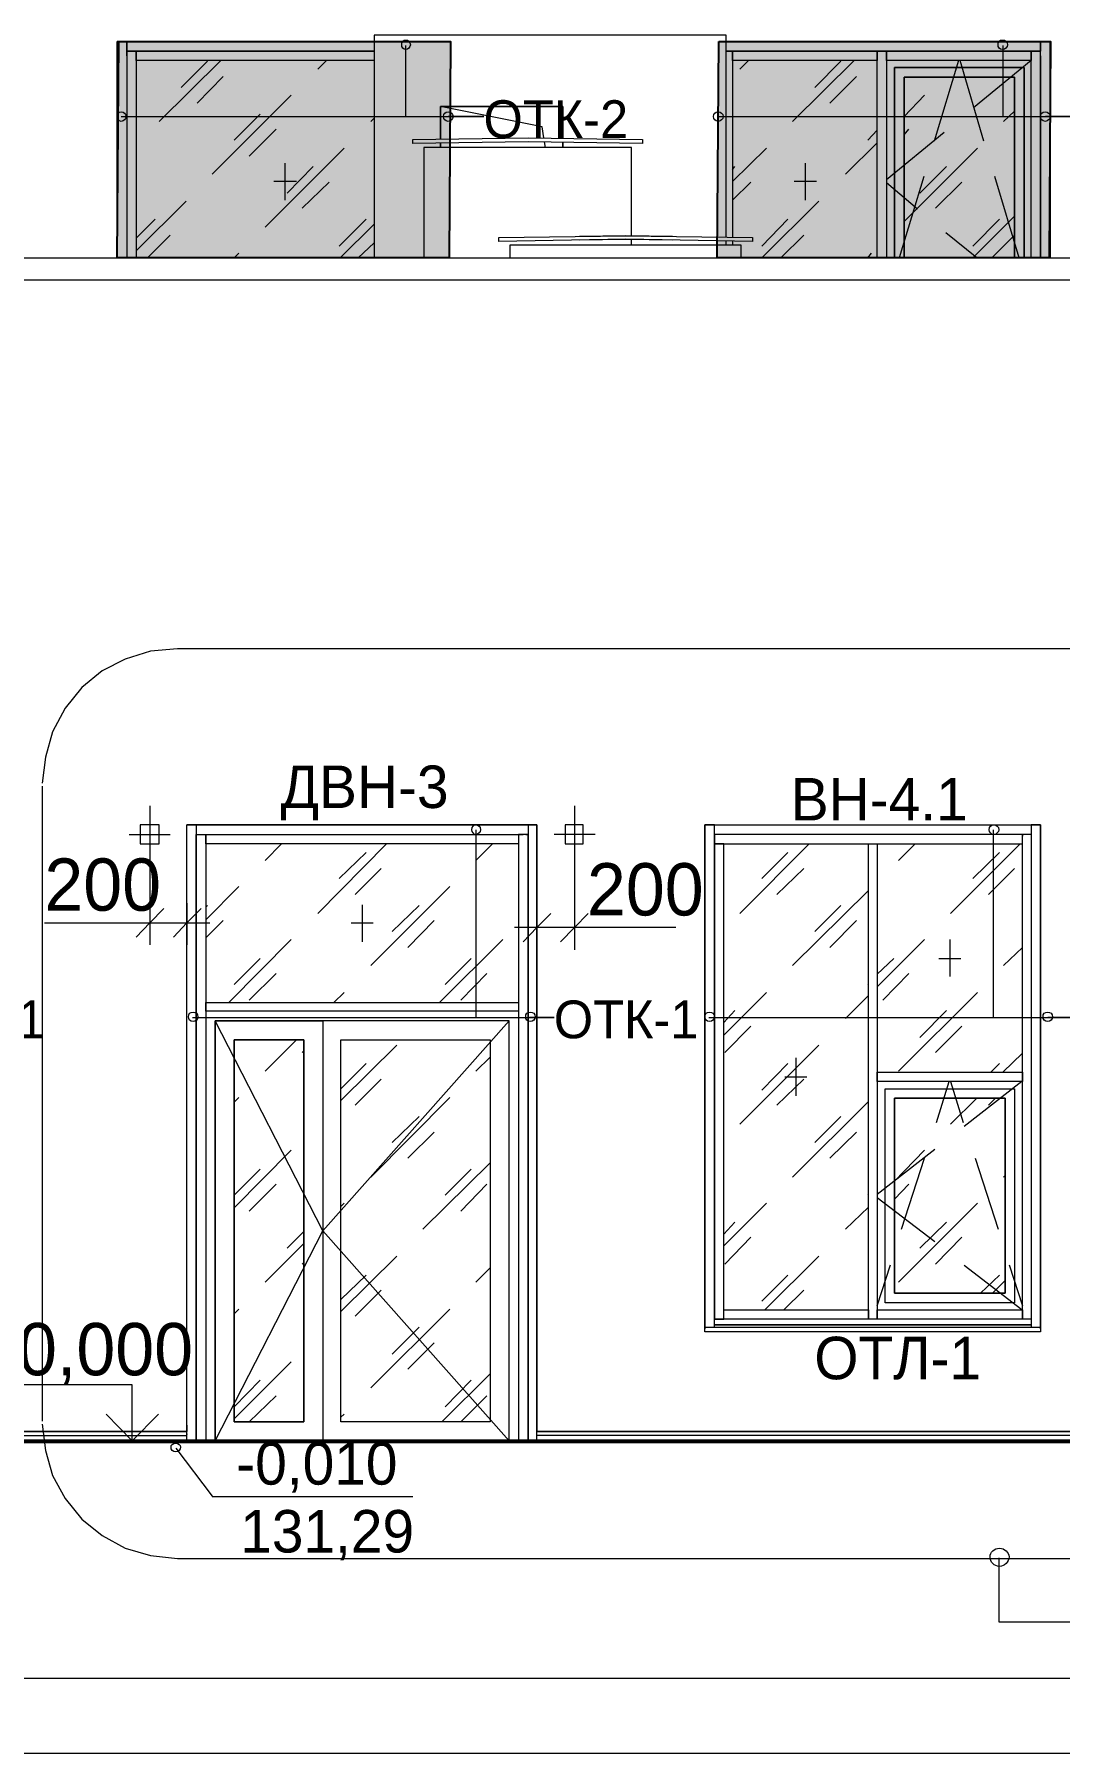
# Model space of a CAD drawing. Header units: millimetres. Extents: x 2294 to 908349, y -83289 to 219220.
# Drawn here: x 380360 to 385854, y 91641 to 100856 of the extents above; entities that cross this region are included whole.
import ezdxf

# ---------------------------------------------------------------- set-up
doc = ezdxf.new("R2010")
doc.units = ezdxf.units.MM
doc.layers.add('PDF _Геометрия', color=7, linetype='Continuous')
doc.layers.add('PDF _Текст', color=7, linetype='Continuous')

msp = doc.modelspace()

# ---------------------------------------------------------------- hatches: boundary and pattern name
at = {"transparency": 33554551}
h = msp.add_hatch(color=3, dxfattribs=at)
h.dxf.hatch_style = 1
h.paths.add_polyline_path([(380811.9911894957, 100817.8581911055), (382590.8267789001, 100817.8581911055), (382583.2910342321, 99657.99982960429), (380804.4554448277, 99657.99982960429)])
h = msp.add_hatch(color=3, dxfattribs=at)
h.dxf.hatch_style = 1
h.paths.add_polyline_path([(384027.3397435828, 100817.8581911055), (385806.1753329872, 100817.8581911055), (385798.6395883192, 99657.99982960429), (384019.8039989148, 99657.99982960429)])

# ---------------------------------------------------------------- linework, layer by layer
for points in [[(380811.9911894957, 100817.8581911055), (382590.8267789001, 100817.8581911055), (382583.2910342321, 99657.99982960429), (380804.4554448277, 99657.99982960429)], [(384027.3397435828, 100817.8581911055), (385806.1753329872, 100817.8581911055), (385798.6395883192, 99657.99982960429), (384019.8039989148, 99657.99982960429)]]:
    msp.add_lwpolyline(points, close=True)
at = {"layer": 'PDF _Геометрия', "lineweight": 9}
for points in [[(381176.9646996148, 93367.67309533805), (328716.6556701604, 93367.67309533805), (340823.2064507827, 93367.67309533805), (328716.6556701604, 93367.67309533805), (340823.2064507827, 93367.67309533805), (340823.2064507827, 107116.651044799), (340823.2064507827, 93316.87637877557)], [(381176.9646996148, 93401.53757304605), (381176.9646996148, 93367.67309533805), (365391.8850279581, 93367.67309533805), (381176.9646996148, 93367.67309533805), (381176.9646996148, 96618.66295530926), (383052.2101526968, 96618.66295530926), (383052.2101526968, 93367.67309533805), (391683.4189085327, 93367.67309533805), (392771.3152549025, 93367.67309533805), (392771.3152549025, 96618.66295530926), (394172.4580200743, 96618.66295530926), (394172.4580200743, 93367.67309533805), (395421.2106355559, 93367.67309533805), (395421.2106355559, 96076.83131198026), (396720.7599676009, 96076.83131198026), (396720.7599676009, 93367.67309533805), (406152.0170092881, 93367.67309533805), (406152.0170092881, 96618.66295530926), (409999.8682888635, 96618.66295530926), (409999.8682888635, 93367.67309533805), (418228.936371915, 93367.67309533805), (418250.1016704831, 93367.67309533805), (418250.1016704831, 107116.651044799)], [(384068.1444839388, 99768.05938215647), (384068.1444839388, 100851.7226688126), (382180.1998517141, 100851.7226688126), (382180.1998517141, 99657.99982960429)], [(382180.1998517141, 100716.2647579815), (380906.0488779508, 100716.2647579815), (380906.0488779508, 100767.0614745431), (382180.1998517141, 100767.0614745431), (380880.6505196709, 100767.0614745431), (380855.2521613892, 100767.0614745431), (380906.0488779508, 100767.0614745431), (380906.0488779508, 100741.6631162623), (380906.0488779508, 99657.99982960429)], [(380855.2521613892, 100741.6631162623), (380855.2521613892, 99657.99982960429)], [(380855.2521613892, 100741.6631162623), (380855.2521613892, 99657.99982960429)], [(382349.5222402569, 100796.6928925375), (382349.5222402569, 100415.7175183222), (382768.5951518938, 100415.7175183222), (382578.1074647866, 100415.7175183222)], [(385752.9022499137, 100741.6631162623), (385752.9022499137, 99657.99982960429), (385752.9022499137, 100741.6631162623), (385752.9022499137, 100817.8581911055), (385803.6989664752, 100817.8581911055), (384068.1444839388, 100817.8581911055), (384902.057247499, 100817.8581911055), (385752.9022499137, 100817.8581911055), (385752.9022499137, 100767.0614745431), (384902.057247499, 100767.0614745431), (384068.1444839388, 100767.0614745431), (384102.0089616477, 100767.0614745431), (384102.0089616477, 100741.6631162623), (384102.0089616477, 99768.05938215647)], [(384876.6588892192, 99657.99982960429), (384876.6588892192, 100741.6631162623), (384876.6588892192, 100767.0614745431), (384927.4556057807, 100767.0614745431), (384927.4556057807, 100741.6631162623), (384927.4556057807, 99657.99982960429)], [(385549.7153836656, 100796.6928925375), (385549.7153836656, 100415.7175183222), (385968.7882953025, 100415.7175183222), (385778.3006081954, 100415.7175183222)], [(385702.1055333521, 99657.99982960429), (385702.1055333521, 100741.6631162623), (385702.1055333521, 100767.0614745431), (385752.9022499137, 100767.0614745431)], [(381028.8076096438, 100390.3191600414), (381358.9862672966, 100716.2647579815)], [(381147.3332816213, 100572.3407277213), (381287.024252167, 100712.031698267)], [(381879.6526120584, 100669.7011011327), (381926.2162689045, 100716.2647579815)], [(384140.1064990684, 100669.7011011327), (384186.6701559164, 100716.2647579815)], [(384423.7214998733, 100390.3191600414), (384753.9001575261, 100716.2647579815)], [(384542.2471718509, 100572.3407277213), (384681.9381423965, 100712.031698267)], [(385312.6640397087, 100716.2647579815), (385181.4391885903, 100284.4926672038)], [(385448.1219505426, 100284.4926672038), (385321.1301591359, 100716.2647579815)], [(385702.1055333521, 100716.2647579815), (385393.0921742637, 100462.281175171)], [(381231.9944758918, 100487.6795334518), (381371.6854464374, 100631.603563711)], [(384622.6753064077, 100487.6795334518), (384766.599336667, 100631.603563711)], [(381312.4226104468, 100106.7041592365), (381735.7285817973, 100530.010130587)], [(383090.3076901194, 100301.4249060573), (383081.8415706903, 100360.687742047), (382535.7768676486, 100470.7472945973)], [(385020.5829194766, 100415.7175183222), (385130.6424720287, 100530.010130587)], [(380825.6207433958, 100415.7175183222), (382768.5951518938, 100415.7175183222)], [(381430.9482824244, 100288.7257269174), (381570.63925297, 100428.416697463)], [(382163.2676128615, 100390.3191600414), (382180.1998517141, 100407.2513988949)], [(384025.8138868045, 100415.7175183222), (385968.7882953025, 100415.7175183222)], [(385553.9484433793, 100390.3191600414), (385613.211279368, 100445.3489363166)], [(381511.3764169831, 100204.0645326469), (381655.3004472405, 100347.9885629062)], [(383098.7738095466, 100250.6281894958), (383094.5407498311, 100280.2596074902)], [(384707.3365006763, 100106.7041592365), (384876.6588892192, 100276.0265477765)], [(384825.8621726576, 100288.7257269174), (384876.6588892192, 100343.7555031925)], [(385236.4689648654, 100331.0563240517), (384927.4556057807, 100077.0727412412)], [(385020.5829194766, 100318.3571449108), (385045.9812777583, 100347.9885629062)], [(381596.0376112517, 99823.08915843163), (382019.3435826041, 100246.3951297821)], [(383560.1773183178, 99776.5255015837), (383560.1773183178, 100250.6281894958), (382446.8826136664, 100250.6281894958), (382446.8826136664, 99657.99982960429)], [(384102.0089616477, 100068.6066218149), (384284.0305293277, 100246.3951297821)], [(385020.5829194766, 99852.72057642601), (385414.2574728336, 100246.3951297821)], [(381701.8641040903, 100165.9669952253), (381701.8641040903, 99967.01318869088)], [(381714.5632832311, 100005.1107261125), (381854.2542537767, 100149.0347563718)], [(384102.0089616477, 100132.1025175173), (384114.7081407886, 100149.0347563718)], [(384491.4504552875, 100165.9669952253), (384491.4504552875, 99967.01318869088)], [(385126.4094123133, 100094.0049800957), (384995.1845611967, 99657.99982960429)], [(385105.2441137489, 100005.1107261125), (385249.1681440063, 100149.0347563718)], [(385638.6096376497, 99657.99982960429), (385507.3847865295, 100094.0049800957)], [(381765.3599997927, 100068.6066218149), (381642.6012681015, 100068.6066218149)], [(381794.9914177861, 99924.68259155564), (381938.9154480454, 100064.3735621013)], [(384102.0089616477, 99967.01318869088), (384199.3693350554, 100064.3735621013)], [(384550.7132912781, 100068.6066218149), (384432.1876193006, 100068.6066218149)], [(385092.544934608, 99920.44953184202), (384927.4556057807, 100060.1405023877)], [(385189.9053080156, 99924.68259155564), (385329.5962785613, 100064.3735621013)], [(380906.0488779508, 99696.09736702591), (381172.7316399012, 99962.78012897726)], [(384258.632171046, 99657.99982960429), (384563.412470419, 99962.78012897726)], [(380906.0488779508, 99763.82632244285), (381007.6423110757, 99865.41975556687)], [(381993.9452243224, 99721.49572530761), (382137.8692545816, 99865.41975556687)], [(381998.178284036, 99657.99982960429), (382180.1998517141, 99840.0213972861)], [(384258.632171046, 99721.49572530761), (384398.3231415916, 99865.41975556687)], [(385388.8591145519, 99657.99982960429), (385613.211279368, 99882.3519944204)], [(385388.8591145519, 99721.49572530761), (385532.7831448093, 99865.41975556687)], [(380965.3117139414, 99657.99982960429), (381088.0704456307, 99780.75856129639)], [(382095.5386574473, 99657.99982960429), (382180.1998517141, 99738.42796416208)], [(383280.7953772265, 99755.36020301562), (383530.5459003244, 99759.5932627283), (382849.0232864488, 99746.89408358838), (382849.0232864488, 99768.05938215647), (383530.5459003244, 99776.5255015837), (383280.7953772265, 99772.29244186915)], [(384148.5726184938, 99657.99982960429), (384148.5726184938, 99725.72878502123), (382908.2861224394, 99725.72878502123), (382908.2861224394, 99657.99982960429)], [(383780.2964234184, 99772.29244186915), (383530.5459003244, 99776.5255015837), (384207.8354544844, 99768.05938215647), (384207.8354544844, 99746.89408358838), (383530.5459003244, 99759.5932627283), (383780.2964234184, 99755.36020301562)], [(383560.1773183178, 99725.72878502123), (383560.1773183178, 99755.36020301562)], [(384068.1444839388, 99725.72878502123), (384068.1444839388, 99751.127143302)], [(384102.0089616477, 99746.89408358838), (384102.0089616477, 99725.72878502123)], [(384360.2256041709, 99657.99982960429), (384482.9843358621, 99780.75856129639)], [(385410.02441312, 99657.99982960429), (385244.9350842945, 99793.45774043724)], [(385490.452547675, 99657.99982960429), (385613.211279368, 99780.75856129639)], [(381430.9482824244, 99657.99982960429), (381456.3466407061, 99683.39818788599)], [(384825.8621726576, 99657.99982960429), (384847.027471222, 99683.39818788599)], [(398727.2302718014, 96843.01512012538), (398710.2980329487, 96982.70609067101), (398672.2004955281, 97118.1640015021), (398604.471540112, 97245.15579290781), (398515.577286128, 97355.21534545906), (398405.5177335758, 97444.10959944222), (398282.7590018846, 97507.60549514461), (398147.3010910545, 97549.93609227985), (398003.3770607933, 97562.63527141977), (381126.1679830514, 97562.63527141977), (380982.243952794, 97549.93609227985), (380846.7860419601, 97507.60549514461), (380724.0273102708, 97444.10959944222), (380613.9677577186, 97355.21534545906), (380525.0735037364, 97245.15579290781), (380457.3445483204, 97118.1640015021), (380419.2470108997, 96982.70609067101), (380402.3147720434, 96843.01512012538)], [(380402.3147720434, 96826.08288127091), (380402.3147720434, 93422.7028716132)], [(380978.0108930822, 96720.25638843328), (380978.0108930822, 96419.70914877392), (380978.0108930822, 96093.76355083473), (380978.0108930822, 95975.23787885625)], [(383255.3970189448, 96720.25638843328), (383255.3970189448, 96419.70914877392), (383255.3970189448, 96068.36519255396), (383255.3970189448, 95949.83952057548)], [(383052.2101526968, 96618.66295530926), (383005.6464958489, 96618.66295530926), (383005.6464958489, 96542.46788046602), (383005.6464958489, 95640.82616148982), (383005.6464958489, 96567.86623874679), (382954.8497792855, 96567.86623874679), (382954.8497792855, 95640.82616148982), (382954.8497792855, 93316.87637877557), (383005.6464958489, 93316.87637877557), (383052.2101526968, 93316.87637877557), (383052.2101526968, 95640.82616148982), (383052.2101526968, 96542.46788046602), (383052.2101526968, 96618.66295530926), (381176.9646996148, 96618.66295530926), (381227.7614161763, 96618.66295530926), (381227.7614161763, 96542.46788046602), (381227.7614161763, 95640.82616148982), (381227.7614161763, 93316.87637877557), (381227.7614161763, 95640.82616148982), (381227.7614161763, 96567.86623874679), (381278.5581327379, 96567.86623874679), (381278.5581327379, 95640.82616148982), (381278.5581327379, 93316.87637877557), (381227.7614161763, 93316.87637877557), (381176.9646996148, 93316.87637877557), (381176.9646996148, 95640.82616148982), (381176.9646996148, 96542.46788046602), (381176.9646996148, 96618.66295530926)], [(382980.2481375672, 96618.66295530926), (381253.159774458, 96618.66295530926), (381227.7614161763, 96618.66295530926), (381227.7614161763, 96567.86623874679), (381253.159774458, 96567.86623874679), (382980.2481375672, 96567.86623874679)], [(382726.2645547576, 96593.2645970285), (382726.2645547576, 95585.79638521466), (383145.3374663945, 95585.79638521466), (383014.1126152761, 95585.79638521466)], [(384004.6485882364, 93926.43697752059), (384004.6485882364, 93994.1659329366), (384004.6485882364, 95268.31690670177), (384004.6485882364, 93968.76757465582), (384055.445304798, 93968.76757465582), (384055.445304798, 95268.31690670177), (384055.445304798, 96517.06952218525), (384004.6485882364, 96517.06952218525), (384004.6485882364, 95268.31690670177), (384004.6485882364, 96542.46788046602), (384004.6485882364, 96618.66295530926), (383953.851871673, 96618.66295530926), (383953.851871673, 96542.46788046602), (383953.851871673, 95268.31690670177), (383953.851871673, 93994.1659329366), (383953.851871673, 93917.97085809335), (383953.851871673, 96618.66295530926), (385752.9022499137, 96618.66295530926), (385752.9022499137, 93917.97085809335), (385752.9022499137, 93994.1659329366), (385752.9022499137, 95268.31690670177), (385752.9022499137, 96542.46788046602), (385752.9022499137, 96618.66295530926), (385702.1055333521, 96618.66295530926), (385702.1055333521, 96542.46788046602), (385702.1055333521, 95268.31690670177), (385702.1055333521, 93968.76757465582), (385655.5418765023, 93968.76757465582), (385655.5418765023, 95268.31690670177), (385655.5418765023, 96542.46788046602)], [(385498.9186671041, 96593.2645970285), (385498.9186671041, 95585.79638521466), (385922.2246384528, 95585.79638521466), (385790.9997873362, 95585.79638521466)], [(380867.9513405301, 96567.86623874679), (381088.0704456307, 96567.86623874679)], [(381596.0376112517, 96428.17526820116), (381684.9318652339, 96517.06952218525)], [(381879.6526120584, 96144.5602673972), (382247.9288071319, 96517.06952218525)], [(382726.2645547576, 96428.17526820116), (382815.1588087399, 96517.06952218525)], [(382992.947316708, 96567.86623874679), (383005.6464958489, 96567.86623874679)], [(383365.456571497, 96567.86623874679), (383145.3374663945, 96567.86623874679)], [(384140.1064990684, 96144.5602673972), (384512.6157538556, 96517.06952218525)], [(384990.9515014831, 96428.17526820116), (385079.8457554672, 96517.06952218525)], [(385270.3334425744, 96144.5602673972), (385642.8426973615, 96517.06952218525)], [(385655.5418765023, 96567.86623874679), (385655.5418765023, 96559.40011931956)], [(385702.1055333521, 96542.46788046602), (385702.1055333521, 95268.31690670177), (385702.1055333521, 93994.1659329366), (385702.1055333521, 93926.43697752059)], [(381993.9452243224, 96330.81489479076), (382137.8692545816, 96470.5058653364)], [(384258.632171046, 96330.81489479076), (384398.3231415916, 96470.5058653364)], [(385388.8591145519, 96330.81489479076), (385532.7831448093, 96470.5058653364)], [(382078.606418591, 96246.15370052122), (382218.2973891366, 96385.84467106685)], [(384339.060305601, 96246.15370052122), (384482.9843358621, 96385.84467106685)], [(385473.5203088224, 96246.15370052122), (385613.211279368, 96385.84467106685)], [(381278.5581327379, 96110.69578968827), (381456.3466407061, 96288.48429765552)], [(382163.2676128615, 95865.17832630593), (382586.573584212, 96288.48429765552)], [(384423.7214998733, 95865.17832630593), (384830.0952323694, 96267.31899908837)], [(381176.9646996148, 96199.59004367236), (381176.9646996148, 96093.76355083473), (381176.9646996148, 95975.23787885625)], [(381278.5581327379, 96178.42474510428), (381287.024252167, 96186.89086453151)], [(382116.7039560117, 96191.12392424513), (382116.7039560117, 95992.17011771072)], [(382277.5602251273, 96047.19989398587), (382421.4842553847, 96186.89086453151)], [(383052.2101526968, 95962.5386997154), (383052.2101526968, 96068.36519255396), (383052.2101526968, 96186.89086453151)], [(384542.2471718509, 96047.19989398587), (384681.9381423965, 96186.89086453151)], [(380415.0139511842, 96093.76355083473), (380889.1166390982, 96093.76355083473), (381079.6043262053, 96093.76355083473)], [(380859.485221101, 96093.76355083473), (381299.7234313078, 96093.76355083473)], [(381278.5581327379, 96013.33541627787), (381371.6854464374, 96106.46272997558)], [(382057.4411200248, 96093.76355083473), (382175.9667920023, 96093.76355083473)], [(382362.2214193977, 95962.5386997154), (382501.9123899434, 96106.46272997558)], [(383373.9226909224, 96068.36519255396), (382933.6844807211, 96068.36519255396)], [(383797.2286622748, 96068.36519255396), (383323.1259743609, 96068.36519255396), (383153.8035858218, 96068.36519255396)], [(384622.6753064077, 95962.5386997154), (384766.599336667, 96106.46272997558)], [(381401.3168644309, 95666.22451977059), (381735.7285817973, 96004.86929685157)], [(382531.5438079368, 95666.22451977059), (382870.1885850187, 96004.86929685157)], [(384876.6588892192, 95750.88571404107), (385130.6424720287, 96004.86929685157)], [(385266.1003828589, 96004.86929685157), (385266.1003828589, 95805.91549031623)], [(385553.9484433793, 95865.17832630593), (385655.5418765023, 95962.5386997154)], [(381430.9482824244, 95763.58489318192), (381570.63925297, 95903.27586372755)], [(382561.1752259303, 95763.58489318192), (382700.8661964759, 95903.27586372755)], [(384876.6588892192, 95818.61466945708), (384965.5531432033, 95903.27586372755)], [(385206.837546872, 95903.27586372755), (385325.3632188495, 95903.27586372755)], [(381511.3764169831, 95678.92369891144), (381655.3004472405, 95822.84772916976)], [(382645.8364202008, 95678.92369891144), (382785.5273907464, 95822.84772916976)], [(384825.8621726576, 95763.58489318192), (384830.0952323694, 95767.8179528946)], [(384906.2903072126, 95678.92369891144), (385045.9812777583, 95822.84772916976)], [(381964.3138063252, 95666.22451977059), (382019.3435826041, 95721.25429604575)], [(384055.445304798, 95492.66907151695), (384284.0305293277, 95721.25429604575)], [(384707.3365006763, 95581.56332550012), (384830.0952323694, 95704.32205719221)], [(384990.9515014831, 95297.94832469616), (385414.2574728336, 95721.25429604575)], [(381206.5961176101, 95585.79638521466), (383145.3374663945, 95585.79638521466)], [(382904.0530627239, 95568.8641463602), (381905.0509703383, 94442.87026256789), (382904.0530627239, 93316.87637877557), (382904.0530627239, 95568.8641463602), (381329.3548493013, 95568.8641463602), (381329.3548493013, 93316.87637877557), (381329.3548493013, 95568.8641463602), (381905.0509703383, 95568.8641463602), (381905.0509703383, 93316.87637877557), (381329.3548493013, 93316.87637877557), (381905.0509703383, 94442.87026256789), (381329.3548493013, 95568.8641463602)], [(383975.017170243, 95585.79638521466), (385922.2246384528, 95585.79638521466)], [(384055.445304798, 95560.39802693296), (384114.7081407886, 95623.89392263629)], [(385105.2441137489, 95479.9698923761), (385249.1681440063, 95623.89392263629)], [(384059.6783645097, 95399.54175782017), (384199.3693350554, 95539.23272836581)], [(385189.9053080156, 95399.54175782017), (385329.5962785613, 95539.23272836581)], [(381596.0376112517, 95297.94832469616), (381765.3599997927, 95467.27071323618)], [(381794.9914177861, 95399.54175782017), (381803.4575372152, 95408.00787724741)], [(382002.4113437477, 95141.32511529606), (382302.9585834071, 95437.6392952418)], [(384140.1064990684, 95014.33332389127), (384563.412470419, 95437.6392952418)], [(385549.7153836656, 95293.71526498254), (385655.5418765023, 95395.30869810656)], [(382002.4113437477, 95204.82101099938), (382137.8692545816, 95340.27892183047)], [(382726.2645547576, 95297.94832469616), (382802.459629599, 95374.14339953847)], [(384258.632171046, 95196.35489157215), (384398.3231415916, 95340.27892183047)], [(384440.6537387259, 95369.91033982579), (384440.6537387259, 95166.72347357776)], [(385486.2194879632, 95293.71526498254), (385532.7831448093, 95340.27892183047)], [(382078.606418591, 95115.92675701529), (382218.2973891366, 95255.61772756092)], [(384339.060305601, 95115.92675701529), (384482.9843358621, 95255.61772756092)], [(384381.390902739, 95268.31690670177), (384499.9165747166, 95268.31690670177)], [(385194.1383677311, 95022.79944331758), (385261.8673231471, 95242.918548421)], [(385270.3334425744, 95242.918548421), (385338.0623979904, 95022.79944331758)], [(385651.3088167906, 95242.918548421), (385342.2954577021, 95001.63414475042)], [(381430.9482824244, 95132.85899586882), (381456.3466407061, 95158.25735415053)], [(382163.2676128615, 94730.71832308639), (382586.573584212, 95158.25735415053)], [(384423.7214998733, 94730.71832308639), (384830.0952323694, 95137.09205558244)], [(385270.3334425744, 95014.33332389127), (385410.02441312, 95154.02429443691)], [(385473.5203088224, 95115.92675701529), (385511.6178462449, 95154.02429443691)], [(382277.5602251273, 94916.97295048088), (382421.4842553847, 95056.66392102651)], [(384542.2471718509, 94916.97295048088), (384681.9381423965, 95056.66392102651)], [(382362.2214193977, 94832.3117562104), (382501.9123899434, 94972.00272675604)], [(384622.6753064077, 94832.3117562104), (384766.599336667, 94972.00272675604)], [(381430.9482824244, 94565.62899425905), (381735.7285817973, 94874.64235334564)], [(385185.6722483039, 94878.87541305926), (384876.6588892192, 94637.59100938961)], [(384969.786202915, 94709.55302451923), (385130.6424720287, 94874.64235334564)], [(385007.8837403357, 94451.33638199512), (385130.6424720287, 94832.3117562104)], [(385401.5582936928, 94832.3117562104), (385524.3170253858, 94451.33638199512)], [(381430.9482824244, 94633.35794967599), (381570.63925297, 94773.04892022163)], [(382442.6495539527, 94451.33638199512), (382802.459629599, 94806.9133979287)], [(382561.1752259303, 94633.35794967599), (382700.8661964759, 94773.04892022163)], [(381511.3764169831, 94548.69675540552), (381655.3004472405, 94692.62078566477)], [(382645.8364202008, 94548.69675540552), (382785.5273907464, 94692.62078566477)], [(384969.786202915, 94612.19265110791), (385045.9812777583, 94692.62078566477)], [(385553.9484433793, 94730.71832308639), (385562.4145628065, 94739.18444251362)], [(382002.4113437477, 94574.09511368629), (382019.3435826041, 94591.02735254075)], [(384055.445304798, 94362.44212801103), (384284.0305293277, 94591.02735254075)], [(384707.3365006763, 94451.33638199512), (384830.0952323694, 94569.8620539736)], [(384825.8621726576, 94633.35794967599), (384830.0952323694, 94637.59100938961)], [(385185.6722483039, 94383.60742657911), (384876.6588892192, 94620.65877053514)], [(384990.9515014831, 94167.72138119023), (385414.2574728336, 94591.02735254075)], [(384055.445304798, 94425.93802371342), (384114.7081407886, 94489.43391941674)], [(385105.2441137489, 94349.7429488711), (385249.1681440063, 94489.43391941674)], [(381596.0376112517, 94167.72138119023), (381803.4575372152, 94375.14130715188)], [(381714.5632832311, 94349.7429488711), (381803.4575372152, 94438.63720285427)], [(384059.6783645097, 94265.08175460156), (384199.3693350554, 94409.00578485988)], [(385189.9053080156, 94265.08175460156), (385329.5962785613, 94409.00578485988)], [(382002.4113437477, 94011.09817179106), (382302.9585834071, 94307.41235173587)], [(384275.5644098986, 94019.56429121736), (384563.412470419, 94307.41235173587)], [(381794.9914177861, 94265.08175460156), (381803.4575372152, 94273.54787402786)], [(382002.4113437477, 94074.59406749345), (382137.8692545816, 94205.81891861185)], [(382726.2645547576, 94167.72138119023), (382802.459629599, 94243.91645603348)], [(384258.632171046, 94066.12794806622), (384398.3231415916, 94205.81891861185)], [(384876.6588892192, 94040.72958978545), (384948.6209043469, 94260.84869488701)], [(385651.3088167906, 94019.56429121736), (385342.2954577021, 94256.61563517433)], [(385431.1897116862, 94108.45854520053), (385532.7831448093, 94205.81891861185)], [(385583.5798613727, 94260.84869488701), (385655.5418765023, 94040.72958978545)], [(382078.606418591, 93985.69981351029), (382218.2973891366, 94125.39078405593)], [(384377.1578430235, 94019.56429121736), (384482.9843358621, 94125.39078405593)], [(385494.6856073886, 94108.45854520053), (385562.4145628065, 94176.18750061747)], [(381430.9482824244, 93998.39899265021), (381456.3466407061, 94023.79735093098)], [(382163.2676128615, 93600.49137958046), (382586.573584212, 94023.79735093098)], [(382277.5602251273, 93782.51294726133), (382421.4842553847, 93926.43697752059)], [(385752.9022499137, 93930.6700372342), (385752.9022499137, 93926.43697752059), (385752.9022499137, 93901.03861923981), (383953.851871673, 93901.03861923981), (383953.851871673, 93926.43697752059), (383953.851871673, 93930.6700372342)], [(383953.851871673, 93926.43697752059), (385752.9022499137, 93926.43697752059)], [(385702.1055333521, 93968.76757465582), (384004.6485882364, 93968.76757465582)], [(385702.1055333521, 93939.13615666144), (384004.6485882364, 93939.13615666144), (385702.1055333521, 93939.13615666144)], [(385702.1055333521, 93939.13615666144), (384004.6485882364, 93939.13615666144)], [(382362.2214193977, 93702.08481270447), (382501.9123899434, 93841.77578325011)], [(383953.851871673, 93905.2716789525), (383953.851871673, 93909.50473866705)], [(385752.9022499137, 93909.50473866705), (385752.9022499137, 93905.2716789525)], [(381430.9482824244, 93435.40205075406), (381735.7285817973, 93740.1823501261)], [(381430.9482824244, 93498.89794645645), (381570.63925297, 93642.8219767157)], [(382544.2429870777, 93418.46981190052), (382802.459629599, 93676.6864544237)], [(382561.1752259303, 93498.89794645645), (382700.8661964759, 93642.8219767157)], [(381278.5581327379, 93316.87637877557), (381016.1084305029, 93316.87637877557), (380884.8835793827, 93316.87637877557), (380884.8835793827, 93617.42361843493), (380084.8352935296, 93617.42361843493)], [(381511.3764169831, 93418.46981190052), (381655.3004472405, 93558.16078244615)], [(382645.8364202008, 93418.46981190052), (382785.5273907464, 93558.16078244615)], [(382002.4113437477, 93443.86817018129), (382019.3435826041, 93460.80040903483)], [(328716.6556701604, 93346.50779676996), (381176.9646996148, 93346.50779676996), (381176.9646996148, 93367.67309533805), (365391.8850279581, 93367.67309533805), (365391.8850279581, 92588.79010805395), (365391.8850279581, 92470.26443607453)], [(380402.3147720434, 93405.77063275967), (380419.2470108997, 93266.07966221403), (380457.3445483204, 93130.62175138202), (380525.0735037364, 93007.86301969085), (380613.9677577186, 92897.80346713867), (380724.0273102708, 92808.90921315551), (380846.7860419601, 92741.1802577395), (380982.243952794, 92703.08272031788), (381126.1679830514, 92686.15048146341), (398003.3770607933, 92686.15048146341), (398147.3010910545, 92703.08272031788), (398282.7590018846, 92741.1802577395), (398405.5177335758, 92808.90921315551), (398515.577286128, 92897.80346713867), (398604.471540112, 93007.86301969085), (398672.2004955281, 93130.62175138202), (398710.2980329487, 93266.07966221403), (398727.2302718014, 93405.77063275967)], [(383052.2101526968, 93367.67309533805), (392771.3152549025, 93367.67309533805), (392771.3152549025, 93346.50779676996), (383052.2101526968, 93346.50779676996), (383052.2101526968, 93367.67309533805), (392771.3152549025, 93367.67309533805), (383052.2101526968, 93367.67309533805), (383052.2101526968, 93401.53757304605)], [(383052.2101526968, 93367.67309533805), (383052.2101526968, 93367.67309533805)], [(312732.6221919712, 93308.41025934834), (420624.8481697589, 93308.41025934834)], [(381037.2737290692, 93316.87637877557), (380736.7264894117, 93316.87637877557)], [(381117.7018636279, 93278.77884135488), (381312.4226104468, 93020.56219883077)], [(381176.9646996148, 93354.9739161972), (381176.9646996148, 93350.74085648451)], [(383052.2101526968, 93350.74085648451), (383052.2101526968, 93354.9739161972)], [(382387.6197776776, 93016.32913911715), (381312.4226104468, 93016.32913911715)], [(385528.5500850976, 92690.38354117796), (385528.5500850976, 92347.5057043843), (387386.8632993251, 92347.5057043843)], [(418021.5164459553, 92042.72540501133), (392000.8983870465, 92042.72540501133), (365705.1314467583, 92042.72540501133), (365256.4271171279, 92042.72540501133), (340958.6643616129, 92042.72540501133), (340708.9138385188, 92042.72540501133), (314290.3881665394, 92042.72540501133)], [(418351.6951036081, 91640.58473222889), (313939.0442103203, 91640.58473222889)]]:
    msp.add_lwpolyline(points, dxfattribs=at)
for points in [[(380855.2521613892, 100817.8581911055), (380880.6505196709, 100817.8581911055), (382180.1998517141, 100817.8581911055), (380804.4554448277, 100817.8581911055), (380804.4554448277, 99657.99982960429), (380804.4554448277, 100741.6631162623), (380804.4554448277, 100817.8581911055), (380855.2521613892, 100817.8581911055), (380855.2521613892, 100741.6631162623), (380855.2521613892, 100767.0614745431)], [(384102.0089616477, 100767.0614745431), (384876.6588892192, 100767.0614745431), (384876.6588892192, 100716.2647579815), (384102.0089616477, 100716.2647579815)], [(384927.4556057807, 100767.0614745431), (385702.1055333521, 100767.0614745431), (385702.1055333521, 100716.2647579815), (384927.4556057807, 100716.2647579815)], [(385803.6989664752, 100741.6631162623), (385803.6989664752, 100817.8581911055), (385803.6989664752, 99657.99982960429)], [(384969.786202915, 100678.1672205599), (385664.0079959296, 100678.1672205599), (385664.0079959296, 99657.99982960429), (385664.0079959296, 100678.1672205599), (384969.786202915, 100678.1672205599), (384969.786202915, 99657.99982960429)], [(385613.211279368, 100627.3705039974), (385613.211279368, 99657.99982960429), (385613.211279368, 100627.3705039974), (385020.5829194766, 100627.3705039974), (385020.5829194766, 99657.99982960429), (385020.5829194766, 100627.3705039974)], [(382535.7768676486, 100470.7472945973), (382535.7768676486, 100292.9587866301), (382535.7768676486, 100470.7472945973), (383191.9011232425, 100470.7472945973), (383191.9011232425, 100297.1918463446), (383191.9011232425, 100470.7472945973)], [(383005.6464958489, 100301.4249060573), (383619.4401543085, 100292.9587866301), (383619.4401543085, 100271.7934880629), (383005.6464958489, 100280.2596074902), (382387.6197776776, 100271.7934880629), (382387.6197776776, 100292.9587866301)], [(382535.7768676486, 100250.6281894958), (382535.7768676486, 100276.0265477765)], [(383191.9011232425, 100280.2596074902), (383191.9011232425, 100250.6281894958)], [(391683.4189085327, 99657.99982960429), (391683.4189085327, 99539.47415762674), (365527.342938792, 99539.47415762674), (365527.342938792, 99657.99982960429)], [(381028.8076096438, 96618.66295530926), (380927.2141765188, 96618.66295530926), (380927.2141765188, 96517.06952218525), (381028.8076096438, 96517.06952218525)], [(383204.6003023833, 96618.66295530926), (383204.6003023833, 96517.06952218525), (383301.9606757946, 96517.06952218525), (383301.9606757946, 96618.66295530926)], [(384855.4935906511, 96567.86623874679), (384004.6485882364, 96567.86623874679), (384004.6485882364, 96517.06952218525), (384855.4935906511, 96517.06952218525), (385655.5418765023, 96517.06952218525), (385655.5418765023, 96567.86623874679), (384855.4935906511, 96567.86623874679), (384030.0469465163, 96567.86623874679), (384004.6485882364, 96567.86623874679), (384004.6485882364, 96618.66295530926), (384030.0469465163, 96618.66295530926), (384855.4935906511, 96618.66295530926), (385676.7071750704, 96618.66295530926), (385702.1055333521, 96618.66295530926), (385702.1055333521, 96567.86623874679), (385676.7071750704, 96567.86623874679)], [(382954.8497792855, 96517.06952218525), (381278.5581327379, 96517.06952218525), (381278.5581327379, 96567.86623874679), (382954.8497792855, 96567.86623874679)], [(384876.6588892192, 93968.76757465582), (384830.0952323694, 93968.76757465582), (384055.445304798, 93968.76757465582), (384055.445304798, 94019.56429121736), (384830.0952323694, 94019.56429121736), (384830.0952323694, 93968.76757465582), (384830.0952323694, 95268.31690670177), (384830.0952323694, 96517.06952218525), (384876.6588892192, 96517.06952218525), (384876.6588892192, 95268.31690670177)], [(382954.8497792855, 95619.66086292174), (381278.5581327379, 95619.66086292174), (381278.5581327379, 95666.22451977059), (382954.8497792855, 95666.22451977059)], [(382904.0530627239, 93316.87637877557), (382904.0530627239, 95568.8641463602), (381905.0509703383, 95568.8641463602), (381905.0509703383, 93316.87637877557)], [(383005.6464958489, 93316.87637877557), (383005.6464958489, 95640.82616148982)], [(381803.4575372152, 95467.27071323618), (381430.9482824244, 95467.27071323618), (381430.9482824244, 93418.46981190052), (381803.4575372152, 93418.46981190052)], [(382802.459629599, 93418.46981190052), (382002.4113437477, 93418.46981190052), (382002.4113437477, 95467.27071323618), (382802.459629599, 95467.27071323618)], [(385655.5418765023, 95242.918548421), (384876.6588892192, 95242.918548421), (384876.6588892192, 95293.71526498254), (385655.5418765023, 95293.71526498254)], [(384918.9894863535, 95204.82101099938), (385613.211279368, 95204.82101099938), (385613.211279368, 94057.66182863899), (384918.9894863535, 94057.66182863899)], [(385613.211279368, 95204.82101099938), (385613.211279368, 94057.66182863899), (384918.9894863535, 94057.66182863899), (384918.9894863535, 95204.82101099938)], [(385562.4145628065, 95154.02429443691), (384969.786202915, 95154.02429443691), (384969.786202915, 94108.45854520053), (385562.4145628065, 94108.45854520053)], [(384969.786202915, 94108.45854520053), (384969.786202915, 95154.02429443691), (385562.4145628065, 95154.02429443691), (385562.4145628065, 94108.45854520053)], [(385655.5418765023, 93968.76757465582), (384876.6588892192, 93968.76757465582), (384876.6588892192, 94019.56429121736), (385655.5418765023, 94019.56429121736)]]:
    msp.add_lwpolyline(points, close=True, dxfattribs=at)
at = {"layer": 'PDF _Геометрия', "lineweight": 18}
for points in [[(381054.2059679255, 96169.95862567797), (380978.0108930822, 96093.76355083473), (380906.0488779508, 96017.56847599149)], [(381253.159774458, 96169.95862567797), (381176.9646996148, 96093.76355083473), (381105.002684487, 96017.56847599149)], [(382980.2481375672, 95992.17011771072), (383052.2101526968, 96068.36519255396), (383128.4052275401, 96144.5602673972)], [(383179.2019441035, 95992.17011771072), (383255.3970189448, 96068.36519255396), (383327.3590340763, 96144.5602673972)], [(381024.5745499283, 93460.80040903483), (380884.8835793827, 93316.87637877557), (380745.192608837, 93460.80040903483)]]:
    msp.add_lwpolyline(points, dxfattribs=at)
at = {"layer": 'PDF _Геометрия', "color": 171, "lineweight": 9, "true_color": 0x8080ff}
for points in [[(381430.9482824244, 95467.27071323618), (381803.4575372152, 95467.27071323618), (381803.4575372152, 93418.46981190052), (381430.9482824244, 93418.46981190052)], [(382002.4113437477, 93418.46981190052), (382002.4113437477, 95467.27071323618), (382802.459629599, 95467.27071323618), (382802.459629599, 93418.46981190052)]]:
    msp.add_lwpolyline(points, close=True, dxfattribs=at)
at = {"layer": 'PDF _Геометрия', "lineweight": 40}
msp.add_lwpolyline([(418889.2936872225, 93316.87637877557), (313363.3480892815, 93316.87637877557)], dxfattribs=at)
at = {"layer": 'PDF _Геометрия', "lineweight": 9}
for points in [[(382328.3569416888, 100800.9259522511), (382328.3569416888, 100817.8581911055), (382336.823061116, 100826.3243105318), (382349.5222402569, 100826.3243105318)], [(382328.3569416888, 100800.9259522511), (382328.3569416888, 100817.8581911055), (382336.823061116, 100826.3243105318), (382349.5222402569, 100826.3243105318)], [(382349.5222402569, 100826.3243105318), (382362.2214193977, 100826.3243105318), (382374.9205985386, 100817.8581911055), (382374.9205985386, 100800.9259522511)], [(382349.5222402569, 100826.3243105318), (382362.2214193977, 100826.3243105318), (382374.9205985386, 100817.8581911055), (382374.9205985386, 100800.9259522511)], [(385524.3170253858, 100800.9259522511), (385524.3170253858, 100817.8581911055), (385532.7831448093, 100826.3243105318), (385549.7153836656, 100826.3243105318)], [(385524.3170253858, 100800.9259522511), (385524.3170253858, 100817.8581911055), (385532.7831448093, 100826.3243105318), (385549.7153836656, 100826.3243105318)], [(385549.7153836656, 100826.3243105318), (385562.4145628065, 100826.3243105318), (385575.1137419473, 100817.8581911055), (385575.1137419473, 100800.9259522511)], [(385549.7153836656, 100826.3243105318), (385562.4145628065, 100826.3243105318), (385575.1137419473, 100817.8581911055), (385575.1137419473, 100800.9259522511)], [(382349.5222402569, 100775.5275939694), (382336.823061116, 100775.5275939694), (382328.3569416888, 100788.2267731102), (382328.3569416888, 100800.9259522511)], [(382349.5222402569, 100775.5275939694), (382336.823061116, 100775.5275939694), (382328.3569416888, 100788.2267731102), (382328.3569416888, 100800.9259522511)], [(382374.9205985386, 100800.9259522511), (382374.9205985386, 100788.2267731102), (382362.2214193977, 100775.5275939694), (382349.5222402569, 100775.5275939694)], [(382374.9205985386, 100800.9259522511), (382374.9205985386, 100788.2267731102), (382362.2214193977, 100775.5275939694), (382349.5222402569, 100775.5275939694)], [(385549.7153836656, 100775.5275939694), (385532.7831448093, 100775.5275939694), (385524.3170253858, 100788.2267731102), (385524.3170253858, 100800.9259522511)], [(385549.7153836656, 100775.5275939694), (385532.7831448093, 100775.5275939694), (385524.3170253858, 100788.2267731102), (385524.3170253858, 100800.9259522511)], [(385575.1137419473, 100800.9259522511), (385575.1137419473, 100788.2267731102), (385562.4145628065, 100775.5275939694), (385549.7153836656, 100775.5275939694)], [(385575.1137419473, 100800.9259522511), (385575.1137419473, 100788.2267731102), (385562.4145628065, 100775.5275939694), (385549.7153836656, 100775.5275939694)], [(380804.4554448277, 100415.7175183222), (380804.4554448277, 100432.6497571757), (380812.9215642549, 100441.1158766029), (380825.6207433958, 100441.1158766029)], [(380804.4554448277, 100415.7175183222), (380804.4554448277, 100432.6497571757), (380812.9215642549, 100441.1158766029), (380825.6207433958, 100441.1158766029)], [(380825.6207433958, 100390.3191600414), (380812.9215642549, 100390.3191600414), (380804.4554448277, 100403.0183391813), (380804.4554448277, 100415.7175183222)], [(380825.6207433958, 100390.3191600414), (380812.9215642549, 100390.3191600414), (380804.4554448277, 100403.0183391813), (380804.4554448277, 100415.7175183222)], [(380825.6207433958, 100441.1158766029), (380838.3199225366, 100441.1158766029), (380851.0191016756, 100432.6497571757), (380851.0191016756, 100415.7175183222)], [(380825.6207433958, 100441.1158766029), (380838.3199225366, 100441.1158766029), (380851.0191016756, 100432.6497571757), (380851.0191016756, 100415.7175183222)], [(380851.0191016756, 100415.7175183222), (380851.0191016756, 100403.0183391813), (380838.3199225366, 100390.3191600414), (380825.6207433958, 100390.3191600414)], [(380851.0191016756, 100415.7175183222), (380851.0191016756, 100403.0183391813), (380838.3199225366, 100390.3191600414), (380825.6207433958, 100390.3191600414)], [(382552.7091065049, 100415.7175183222), (382552.7091065049, 100432.6497571757), (382561.1752259303, 100441.1158766029), (382578.1074647866, 100441.1158766029)], [(382552.7091065049, 100415.7175183222), (382552.7091065049, 100432.6497571757), (382561.1752259303, 100441.1158766029), (382578.1074647866, 100441.1158766029)], [(382578.1074647866, 100390.3191600414), (382561.1752259303, 100390.3191600414), (382552.7091065049, 100403.0183391813), (382552.7091065049, 100415.7175183222)], [(382578.1074647866, 100390.3191600414), (382561.1752259303, 100390.3191600414), (382552.7091065049, 100403.0183391813), (382552.7091065049, 100415.7175183222)], [(382578.1074647866, 100441.1158766029), (382590.8066439275, 100441.1158766029), (382603.5058230665, 100432.6497571757), (382603.5058230665, 100415.7175183222)], [(382578.1074647866, 100441.1158766029), (382590.8066439275, 100441.1158766029), (382603.5058230665, 100432.6497571757), (382603.5058230665, 100415.7175183222)], [(382603.5058230665, 100415.7175183222), (382603.5058230665, 100403.0183391813), (382590.8066439275, 100390.3191600414), (382578.1074647866, 100390.3191600414)], [(382603.5058230665, 100415.7175183222), (382603.5058230665, 100403.0183391813), (382590.8066439275, 100390.3191600414), (382578.1074647866, 100390.3191600414)], [(384000.4155285228, 100415.7175183222), (384000.4155285228, 100432.6497571757), (384008.8816479482, 100441.1158766029), (384025.8138868045, 100441.1158766029)], [(384000.4155285228, 100415.7175183222), (384000.4155285228, 100432.6497571757), (384008.8816479482, 100441.1158766029), (384025.8138868045, 100441.1158766029)], [(384025.8138868045, 100390.3191600414), (384008.8816479482, 100390.3191600414), (384000.4155285228, 100403.0183391813), (384000.4155285228, 100415.7175183222)], [(384025.8138868045, 100390.3191600414), (384008.8816479482, 100390.3191600414), (384000.4155285228, 100403.0183391813), (384000.4155285228, 100415.7175183222)], [(384025.8138868045, 100441.1158766029), (384038.5130659454, 100441.1158766029), (384051.2122450862, 100432.6497571757), (384051.2122450862, 100415.7175183222)], [(384025.8138868045, 100441.1158766029), (384038.5130659454, 100441.1158766029), (384051.2122450862, 100432.6497571757), (384051.2122450862, 100415.7175183222)], [(384051.2122450862, 100415.7175183222), (384051.2122450862, 100403.0183391813), (384038.5130659454, 100390.3191600414), (384025.8138868045, 100390.3191600414)], [(384051.2122450862, 100415.7175183222), (384051.2122450862, 100403.0183391813), (384038.5130659454, 100390.3191600414), (384025.8138868045, 100390.3191600414)], [(385752.9022499137, 100415.7175183222), (385752.9022499137, 100432.6497571757), (385761.368369339, 100441.1158766029), (385778.3006081954, 100441.1158766029)], [(385752.9022499137, 100415.7175183222), (385752.9022499137, 100432.6497571757), (385761.368369339, 100441.1158766029), (385778.3006081954, 100441.1158766029)], [(385778.3006081954, 100390.3191600414), (385761.368369339, 100390.3191600414), (385752.9022499137, 100403.0183391813), (385752.9022499137, 100415.7175183222)], [(385778.3006081954, 100390.3191600414), (385761.368369339, 100390.3191600414), (385752.9022499137, 100403.0183391813), (385752.9022499137, 100415.7175183222)], [(385778.3006081954, 100441.1158766029), (385790.9997873362, 100441.1158766029), (385803.6989664752, 100432.6497571757), (385803.6989664752, 100415.7175183222)], [(385778.3006081954, 100441.1158766029), (385790.9997873362, 100441.1158766029), (385803.6989664752, 100432.6497571757), (385803.6989664752, 100415.7175183222)], [(385803.6989664752, 100415.7175183222), (385803.6989664752, 100403.0183391813), (385790.9997873362, 100390.3191600414), (385778.3006081954, 100390.3191600414)], [(385803.6989664752, 100415.7175183222), (385803.6989664752, 100403.0183391813), (385790.9997873362, 100390.3191600414), (385778.3006081954, 100390.3191600414)], [(382705.0992561914, 96593.2645970285), (382705.0992561914, 96610.19683588203), (382713.5653756168, 96618.66295530926), (382726.2645547576, 96618.66295530926)], [(382705.0992561914, 96593.2645970285), (382705.0992561914, 96610.19683588203), (382713.5653756168, 96618.66295530926), (382726.2645547576, 96618.66295530926)], [(382726.2645547576, 96567.86623874679), (382713.5653756168, 96567.86623874679), (382705.0992561914, 96580.56541788764), (382705.0992561914, 96593.2645970285)], [(382726.2645547576, 96567.86623874679), (382713.5653756168, 96567.86623874679), (382705.0992561914, 96580.56541788764), (382705.0992561914, 96593.2645970285)], [(382726.2645547576, 96618.66295530926), (382738.9637338966, 96618.66295530926), (382751.6629130375, 96610.19683588203), (382751.6629130375, 96593.2645970285)], [(382726.2645547576, 96618.66295530926), (382738.9637338966, 96618.66295530926), (382751.6629130375, 96610.19683588203), (382751.6629130375, 96593.2645970285)], [(382751.6629130375, 96593.2645970285), (382751.6629130375, 96580.56541788764), (382738.9637338966, 96567.86623874679), (382726.2645547576, 96567.86623874679)], [(382751.6629130375, 96593.2645970285), (382751.6629130375, 96580.56541788764), (382738.9637338966, 96567.86623874679), (382726.2645547576, 96567.86623874679)], [(385477.753368536, 96593.2645970285), (385477.753368536, 96610.19683588203), (385486.2194879632, 96618.66295530926), (385503.1517268158, 96618.66295530926)], [(385477.753368536, 96593.2645970285), (385477.753368536, 96610.19683588203), (385486.2194879632, 96618.66295530926), (385503.1517268158, 96618.66295530926)], [(385503.1517268158, 96567.86623874679), (385486.2194879632, 96567.86623874679), (385477.753368536, 96580.56541788764), (385477.753368536, 96593.2645970285)], [(385503.1517268158, 96567.86623874679), (385486.2194879632, 96567.86623874679), (385477.753368536, 96580.56541788764), (385477.753368536, 96593.2645970285)], [(385503.1517268158, 96618.66295530926), (385515.8509059567, 96618.66295530926), (385528.5500850976, 96610.19683588203), (385528.5500850976, 96593.2645970285)], [(385503.1517268158, 96618.66295530926), (385515.8509059567, 96618.66295530926), (385528.5500850976, 96610.19683588203), (385528.5500850976, 96593.2645970285)], [(385528.5500850976, 96593.2645970285), (385528.5500850976, 96580.56541788764), (385515.8509059567, 96567.86623874679), (385503.1517268158, 96567.86623874679)], [(385528.5500850976, 96593.2645970285), (385528.5500850976, 96580.56541788764), (385515.8509059567, 96567.86623874679), (385503.1517268158, 96567.86623874679)], [(381185.430819042, 95590.02944492735), (381185.430819042, 95606.96168378182), (381193.8969384711, 95615.42780320905), (381210.8291773237, 95615.42780320905)], [(381185.430819042, 95590.02944492735), (381185.430819042, 95606.96168378182), (381193.8969384711, 95615.42780320905), (381210.8291773237, 95615.42780320905)], [(381210.8291773237, 95564.63108664658), (381193.8969384711, 95564.63108664658), (381185.430819042, 95577.33026578743), (381185.430819042, 95590.02944492735)], [(381210.8291773237, 95564.63108664658), (381193.8969384711, 95564.63108664658), (381185.430819042, 95577.33026578743), (381185.430819042, 95590.02944492735)], [(381210.8291773237, 95615.42780320905), (381223.5283564646, 95615.42780320905), (381236.2275356036, 95606.96168378182), (381236.2275356036, 95590.02944492735)], [(381210.8291773237, 95615.42780320905), (381223.5283564646, 95615.42780320905), (381236.2275356036, 95606.96168378182), (381236.2275356036, 95590.02944492735)], [(381236.2275356036, 95590.02944492735), (381236.2275356036, 95577.33026578743), (381223.5283564646, 95564.63108664658), (381210.8291773237, 95564.63108664658)], [(381236.2275356036, 95590.02944492735), (381236.2275356036, 95577.33026578743), (381223.5283564646, 95564.63108664658), (381210.8291773237, 95564.63108664658)], [(382992.947316708, 95590.02944492735), (382992.947316708, 95606.96168378182), (383001.4134361353, 95615.42780320905), (383018.3456749879, 95615.42780320905)], [(382992.947316708, 95590.02944492735), (382992.947316708, 95606.96168378182), (383001.4134361353, 95615.42780320905), (383018.3456749879, 95615.42780320905)], [(383018.3456749879, 95564.63108664658), (383001.4134361353, 95564.63108664658), (382992.947316708, 95577.33026578743), (382992.947316708, 95590.02944492735)], [(383018.3456749879, 95564.63108664658), (383001.4134361353, 95564.63108664658), (382992.947316708, 95577.33026578743), (382992.947316708, 95590.02944492735)], [(383018.3456749879, 95615.42780320905), (383031.0448541287, 95615.42780320905), (383043.7440332696, 95606.96168378182), (383043.7440332696, 95590.02944492735)], [(383018.3456749879, 95615.42780320905), (383031.0448541287, 95615.42780320905), (383043.7440332696, 95606.96168378182), (383043.7440332696, 95590.02944492735)], [(383043.7440332696, 95590.02944492735), (383043.7440332696, 95577.33026578743), (383031.0448541287, 95564.63108664658), (383018.3456749879, 95564.63108664658)], [(383043.7440332696, 95590.02944492735), (383043.7440332696, 95577.33026578743), (383031.0448541287, 95564.63108664658), (383018.3456749879, 95564.63108664658)], [(383953.851871673, 95590.02944492735), (383953.851871673, 95606.96168378182), (383962.3179911021, 95615.42780320905), (383979.2502299547, 95615.42780320905)], [(383953.851871673, 95590.02944492735), (383953.851871673, 95606.96168378182), (383962.3179911021, 95615.42780320905), (383979.2502299547, 95615.42780320905)], [(383979.2502299547, 95564.63108664658), (383962.3179911021, 95564.63108664658), (383953.851871673, 95577.33026578743), (383953.851871673, 95590.02944492735)], [(383979.2502299547, 95564.63108664658), (383962.3179911021, 95564.63108664658), (383953.851871673, 95577.33026578743), (383953.851871673, 95590.02944492735)], [(383979.2502299547, 95615.42780320905), (383991.9494090956, 95615.42780320905), (384004.6485882364, 95606.96168378182), (384004.6485882364, 95590.02944492735)], [(383979.2502299547, 95615.42780320905), (383991.9494090956, 95615.42780320905), (384004.6485882364, 95606.96168378182), (384004.6485882364, 95590.02944492735)], [(384004.6485882364, 95590.02944492735), (384004.6485882364, 95577.33026578743), (383991.9494090956, 95564.63108664658), (383979.2502299547, 95564.63108664658)], [(384004.6485882364, 95590.02944492735), (384004.6485882364, 95577.33026578743), (383991.9494090956, 95564.63108664658), (383979.2502299547, 95564.63108664658)], [(385765.6014290545, 95590.02944492735), (385765.6014290545, 95606.96168378182), (385774.0675484799, 95615.42780320905), (385790.9997873362, 95615.42780320905)], [(385765.6014290545, 95590.02944492735), (385765.6014290545, 95606.96168378182), (385774.0675484799, 95615.42780320905), (385790.9997873362, 95615.42780320905)], [(385790.9997873362, 95564.63108664658), (385774.0675484799, 95564.63108664658), (385765.6014290545, 95577.33026578743), (385765.6014290545, 95590.02944492735)], [(385790.9997873362, 95564.63108664658), (385774.0675484799, 95564.63108664658), (385765.6014290545, 95577.33026578743), (385765.6014290545, 95590.02944492735)], [(385790.9997873362, 95615.42780320905), (385803.6989664752, 95615.42780320905), (385816.3981456161, 95606.96168378182), (385816.3981456161, 95590.02944492735)], [(385790.9997873362, 95615.42780320905), (385803.6989664752, 95615.42780320905), (385816.3981456161, 95606.96168378182), (385816.3981456161, 95590.02944492735)], [(385816.3981456161, 95590.02944492735), (385816.3981456161, 95577.33026578743), (385803.6989664752, 95564.63108664658), (385790.9997873362, 95564.63108664658)], [(385816.3981456161, 95590.02944492735), (385816.3981456161, 95577.33026578743), (385803.6989664752, 95564.63108664658), (385790.9997873362, 95564.63108664658)], [(381092.3035053462, 93283.01190106757), (381092.3035053462, 93295.71108020842), (381100.7696247716, 93304.17719963565), (381117.7018636279, 93304.17719963565)], [(381092.3035053462, 93283.01190106757), (381092.3035053462, 93295.71108020842), (381100.7696247716, 93304.17719963565), (381117.7018636279, 93304.17719963565)], [(381117.7018636279, 93257.6135427868), (381100.7696247716, 93257.6135427868), (381092.3035053462, 93270.31272192765), (381092.3035053462, 93283.01190106757)], [(381117.7018636279, 93257.6135427868), (381100.7696247716, 93257.6135427868), (381092.3035053462, 93270.31272192765), (381092.3035053462, 93283.01190106757)], [(381117.7018636279, 93304.17719963565), (381130.4010427669, 93304.17719963565), (381143.1002219077, 93295.71108020842), (381143.1002219077, 93283.01190106757)], [(381117.7018636279, 93304.17719963565), (381130.4010427669, 93304.17719963565), (381143.1002219077, 93295.71108020842), (381143.1002219077, 93283.01190106757)], [(381143.1002219077, 93283.01190106757), (381143.1002219077, 93270.31272192765), (381130.4010427669, 93257.6135427868), (381117.7018636279, 93257.6135427868)], [(381143.1002219077, 93283.01190106757), (381143.1002219077, 93270.31272192765), (381130.4010427669, 93257.6135427868), (381117.7018636279, 93257.6135427868)], [(385481.9864282478, 92694.61660089064), (385481.9864282478, 92720.01495917235), (385503.1517268158, 92741.1802577395), (385532.7831448093, 92741.1802577395)], [(385481.9864282478, 92694.61660089064), (385481.9864282478, 92720.01495917235), (385503.1517268158, 92741.1802577395), (385532.7831448093, 92741.1802577395)], [(385532.7831448093, 92741.1802577395), (385558.181503091, 92741.1802577395), (385583.5798613727, 92720.01495917235), (385583.5798613727, 92694.61660089064)], [(385532.7831448093, 92741.1802577395), (385558.181503091, 92741.1802577395), (385583.5798613727, 92720.01495917235), (385583.5798613727, 92694.61660089064)], [(385532.7831448093, 92643.8198843291), (385503.1517268158, 92643.8198843291), (385481.9864282478, 92669.21824260987), (385481.9864282478, 92694.61660089064)], [(385532.7831448093, 92643.8198843291), (385503.1517268158, 92643.8198843291), (385481.9864282478, 92669.21824260987), (385481.9864282478, 92694.61660089064)], [(385583.5798613727, 92694.61660089064), (385583.5798613727, 92669.21824260987), (385558.181503091, 92643.8198843291), (385532.7831448093, 92643.8198843291)], [(385583.5798613727, 92694.61660089064), (385583.5798613727, 92669.21824260987), (385558.181503091, 92643.8198843291), (385532.7831448093, 92643.8198843291)]]:
    msp.add_open_spline(points, degree=3, dxfattribs=at)

# ---------------------------------------------------------------- texts
at = {"layer": 'PDF _Текст', "attachment_point": 4, "style": ''}
for s, insert, char_height in [('ОТК-2', (382766.9093558453, 100400.4888377348), 202.6704252131964), ('ДВН-3', (381679.1639883351, 96790.35552357417), 227.8317631037897), ('ВН-4.1', (384413.6586646177, 96756.4931988623), 227.8317631037897), ('200', (380413.3830565419, 96297.0330383135), 280.2789257868786), ('200', (383321.4264529627, 96271.63629477937), 280.2789257868786), ('ОТК-1', (379642.9807214066, 95574.91164364666), 202.6704252131964), ('ОТК-1', (383143.6492482238, 95574.91164364666), 202.6704252131964), ('+0,000', (380053.5829385016, 93782.64777865075), 280.2789257868786), ('ОТЛ-1', (384539.6950639449, 93759.58703602664), 227.8317631037897), ('-0,010', (381441.9899235945, 93175.36720291432), 227.8317631037897), ('131,29', (381463.1581825316, 92811.36389798298), 227.8317631037897)]:
    msp.add_mtext(s, dxfattribs=dict(at, insert=insert, char_height=char_height))

doc.saveas('drawing.dxf')
